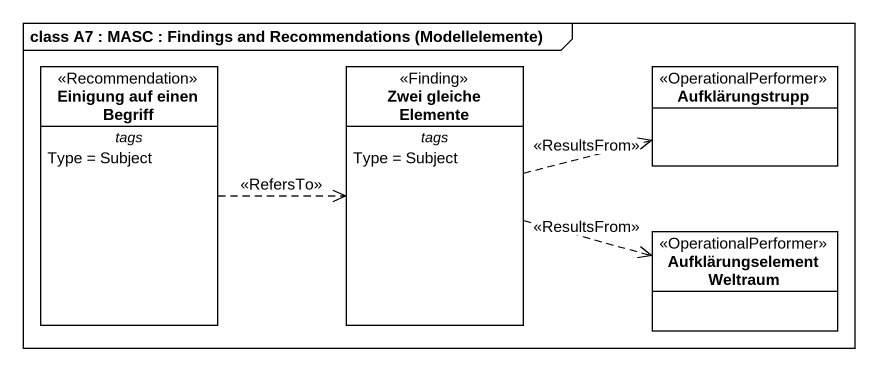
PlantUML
@startuml
mainframe class A7 : MASC : Findings and Recommendations (Modellelemente)
hide circle
hide empty members
class "Einigung auf einen Begriff" as Einigung_auf_einen_Begriff <<Recommendation>> {
  -- tags --
  Type = Subject
}
class "Zwei gleiche Elemente" as Zwei_gleiche_Elemente <<Finding>> {
  -- tags --
  Type = Subject
}
class Aufklärungstrupp <<OperationalPerformer>>
class "Aufklärungselement Weltraum" as Aufklärungselement_Weltraum <<OperationalPerformer>>
Einigung_auf_einen_Begriff .right.> Zwei_gleiche_Elemente : <<RefersTo>>
Zwei_gleiche_Elemente .right.> Aufklärungstrupp : <<ResultsFrom>>
Zwei_gleiche_Elemente .right.> Aufklärungselement_Weltraum : <<ResultsFrom>>
@enduml
